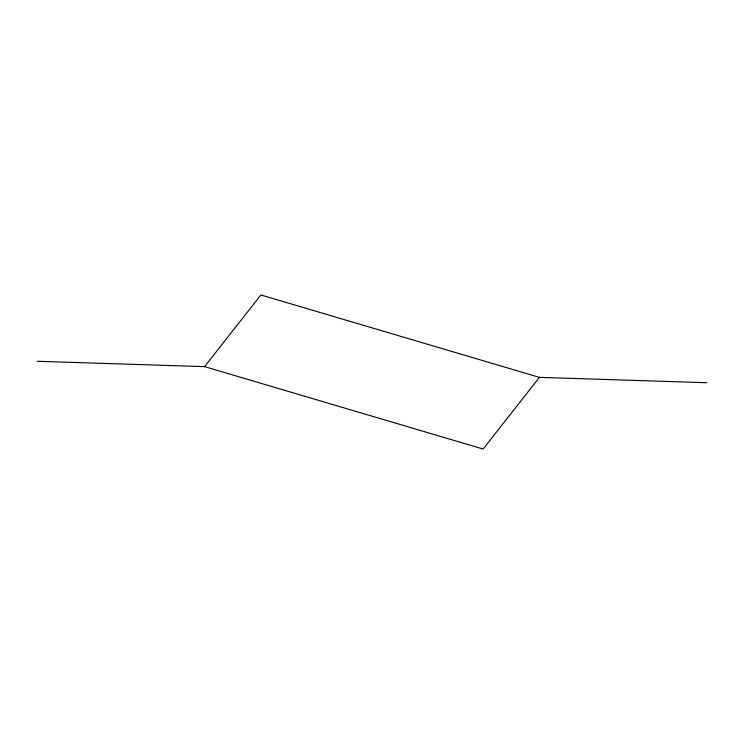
<?xml version="1.0" encoding="UTF-8"?>
<svg xmlns="http://www.w3.org/2000/svg" width="744" height="744" viewBox="0 0 744 744"><rect width="100%" height="100%" fill="white"/><g stroke="black" fill="none" stroke-linecap="round" stroke-linejoin="round"><path stroke-width="1.12" d="M37.2 361.277L204.6 366.643L260.865 294.968L539.4 377.357L706.8 382.723M539.4 377.357L483.135 449.032L204.6 366.643"/></g></svg>
